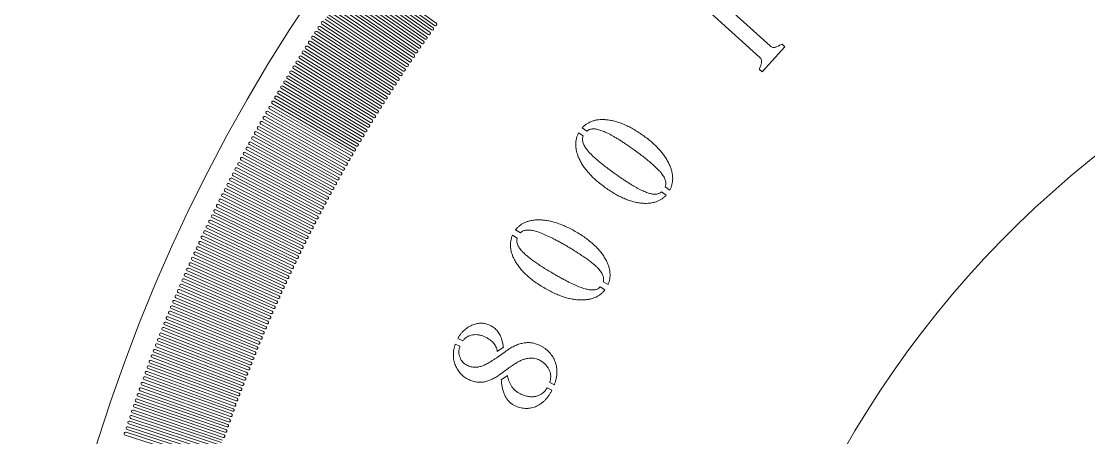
# Model space of a CAD drawing. Header units: millimetres. Extents: x -37.9 to 37.9, y -37.9 to 37.9.
# Drawn here: x -37.9 to -14.15, y 11.34 to 20.6 of the extents above; entities that cross this region are included whole.
import ezdxf

# ---------------------------------------------------------------- set-up
doc = ezdxf.new("R2010")
doc.units = ezdxf.units.MM

msp = doc.modelspace()

# ---------------------------------------------------------------- linework, layer by layer
at = {"color": 7, "linetype": 'Continuous', "lineweight": 15}
for p, q in [((-30.478, 21.62), (-28.776, 20.412)), ((-28.74, 20.463), (-30.44, 21.673)), ((-30.402, 21.726), (-28.705, 20.513)), ((-28.669, 20.563), (-30.364, 21.779)), ((-30.628, 21.406), (-28.918, 20.211)), ((-28.883, 20.261), (-30.591, 21.46)), ((-30.553, 21.513), (-28.847, 20.312)), ((-28.812, 20.362), (-30.516, 21.566)), ((-22.759, 21.432), (-21.238, 20.057)), ((-29.093, 19.958), (-30.814, 21.138)), ((-30.777, 21.192), (-29.058, 20.009)), ((-29.023, 20.059), (-30.74, 21.246)), ((-30.703, 21.299), (-28.988, 20.11)), ((-28.953, 20.16), (-30.666, 21.353)), ((-29.232, 19.754), (-30.961, 20.923)), ((-30.924, 20.977), (-29.197, 19.805)), ((-29.163, 19.856), (-30.887, 21.031)), ((-30.851, 21.084), (-29.128, 19.907)), ((-21.469, 19.8), (-22.791, 20.994)), ((-29.369, 19.55), (-31.106, 20.706)), ((-31.07, 20.76), (-29.335, 19.601)), ((-29.301, 19.652), (-31.034, 20.814)), ((-30.997, 20.869), (-29.266, 19.703)), ((-31.286, 20.434), (-29.539, 19.293)), ((-29.505, 19.344), (-31.25, 20.488)), ((-31.214, 20.543), (-29.471, 19.396)), ((-29.437, 19.447), (-31.178, 20.597)), ((-31.142, 20.652), (-29.403, 19.498)), ((-31.427, 20.215), (-29.673, 19.086)), ((-29.639, 19.138), (-31.392, 20.27)), ((-31.357, 20.324), (-29.606, 19.189)), ((-29.572, 19.241), (-31.321, 20.379)), ((-31.568, 19.995), (-29.805, 18.878)), ((-29.772, 18.93), (-31.533, 20.05)), ((-31.498, 20.105), (-29.739, 18.982)), ((-29.706, 19.034), (-31.463, 20.16)), ((-20.912, 20.037), (-21.417, 19.478)), ((-20.975, 20.094), (-20.912, 20.037)), ((-29.969, 18.618), (-31.741, 19.719)), ((-31.707, 19.774), (-29.936, 18.67)), ((-29.903, 18.722), (-31.672, 19.829)), ((-31.637, 19.885), (-29.871, 18.774)), ((-29.838, 18.826), (-31.603, 19.94)), ((-30.098, 18.408), (-31.878, 19.497)), ((-31.844, 19.552), (-30.066, 18.46)), ((-30.033, 18.513), (-31.81, 19.608)), ((-31.775, 19.663), (-30.001, 18.565)), ((-21.417, 19.478), (-21.48, 19.536)), ((-30.226, 18.197), (-32.013, 19.274)), ((-31.98, 19.329), (-30.194, 18.25)), ((-30.162, 18.303), (-31.946, 19.385)), ((-31.912, 19.441), (-30.13, 18.355)), ((-30.352, 17.986), (-32.147, 19.05)), ((-32.114, 19.106), (-30.321, 18.039)), ((-30.289, 18.092), (-32.08, 19.162)), ((-32.047, 19.218), (-30.257, 18.145)), ((-32.312, 18.768), (-30.508, 17.72)), ((-30.477, 17.774), (-32.279, 18.825)), ((-32.246, 18.881), (-30.446, 17.827)), ((-30.415, 17.88), (-32.213, 18.937)), ((-32.18, 18.993), (-30.383, 17.933)), ((-32.442, 18.542), (-30.631, 17.507)), ((-30.6, 17.56), (-32.41, 18.599)), ((-32.377, 18.655), (-30.569, 17.614)), ((-30.539, 17.667), (-32.345, 18.712)), ((-32.571, 18.315), (-30.752, 17.293)), ((-30.722, 17.346), (-32.539, 18.372)), ((-32.507, 18.429), (-30.692, 17.4)), ((-30.661, 17.453), (-32.475, 18.486)), ((-32.698, 18.088), (-30.872, 17.078)), ((-30.842, 17.131), (-32.666, 18.145)), ((-32.635, 18.202), (-30.812, 17.185)), ((-30.782, 17.239), (-32.603, 18.258)), ((-25.5, 18.124), (-25.398, 18.052)), ((-25.318, 18.16), (-25.423, 18.235)), ((-32.824, 17.859), (-30.991, 16.862)), ((-30.961, 16.916), (-32.792, 17.916)), ((-32.761, 17.973), (-30.932, 16.97)), ((-30.902, 17.024), (-32.73, 18.03)), ((-32.947, 17.629), (-31.108, 16.645)), ((-31.079, 16.699), (-32.917, 17.687)), ((-32.886, 17.744), (-31.049, 16.753)), ((-31.02, 16.807), (-32.855, 17.802)), ((-31.252, 16.373), (-33.1, 17.341)), ((-33.07, 17.399), (-31.223, 16.427)), ((-31.194, 16.482), (-33.039, 17.456)), ((-33.009, 17.514), (-31.166, 16.536)), ((-31.137, 16.59), (-32.978, 17.572)), ((-31.365, 16.154), (-33.22, 17.11)), ((-33.19, 17.168), (-31.337, 16.209)), ((-31.309, 16.264), (-33.16, 17.225)), ((-33.13, 17.283), (-31.28, 16.318)), ((-31.477, 15.935), (-33.339, 16.877)), ((-33.309, 16.935), (-31.449, 15.99)), ((-31.421, 16.045), (-33.28, 16.993)), ((-33.25, 17.052), (-31.393, 16.099)), ((-23.473, 16.844), (-23.575, 16.917)), ((-31.588, 15.715), (-33.456, 16.644)), ((-33.427, 16.702), (-31.56, 15.77)), ((-31.533, 15.825), (-33.398, 16.761)), ((-33.368, 16.819), (-31.505, 15.88)), ((-23.655, 16.808), (-23.552, 16.735)), ((-31.697, 15.494), (-33.571, 16.41)), ((-33.543, 16.469), (-31.67, 15.549)), ((-31.642, 15.604), (-33.514, 16.527)), ((-33.485, 16.586), (-31.615, 15.659)), ((-31.804, 15.272), (-33.685, 16.175)), ((-33.657, 16.234), (-31.777, 15.328)), ((-31.751, 15.383), (-33.628, 16.293)), ((-33.6, 16.351), (-31.724, 15.438)), ((-31.91, 15.05), (-33.797, 15.94)), ((-33.769, 15.999), (-31.884, 15.105)), ((-31.857, 15.161), (-33.741, 16.058)), ((-33.713, 16.116), (-31.831, 15.217)), ((-26.796, 15.895), (-26.906, 15.96)), ((-32.014, 14.827), (-33.908, 15.703)), ((-33.88, 15.763), (-31.988, 14.882)), ((-31.962, 14.938), (-33.853, 15.822)), ((-33.825, 15.881), (-31.936, 14.994)), ((-26.973, 15.844), (-26.866, 15.78)), ((-32.117, 14.603), (-34.016, 15.466)), ((-33.989, 15.526), (-32.091, 14.659)), ((-32.066, 14.715), (-33.962, 15.585)), ((-33.935, 15.644), (-32.04, 14.771)), ((-32.218, 14.378), (-34.124, 15.228)), ((-34.097, 15.288), (-32.193, 14.434)), ((-32.168, 14.49), (-34.07, 15.347)), ((-34.043, 15.407), (-32.142, 14.547)), ((-32.318, 14.153), (-34.229, 14.99)), ((-34.203, 15.05), (-32.293, 14.209)), ((-32.268, 14.266), (-34.176, 15.109)), ((-34.15, 15.169), (-32.243, 14.322)), ((-32.416, 13.927), (-34.333, 14.751)), ((-34.307, 14.81), (-32.391, 13.983)), ((-32.367, 14.04), (-34.281, 14.87)), ((-34.255, 14.93), (-32.342, 14.096)), ((-24.847, 14.742), (-24.954, 14.805)), ((-32.512, 13.7), (-34.435, 14.51)), ((-34.41, 14.571), (-32.488, 13.757)), ((-32.464, 13.814), (-34.384, 14.631)), ((-34.359, 14.691), (-32.44, 13.87)), ((-25.023, 14.69), (-24.915, 14.626)), ((-32.607, 13.473), (-34.535, 14.27)), ((-34.51, 14.33), (-32.583, 13.53)), ((-32.56, 13.587), (-34.485, 14.39)), ((-34.46, 14.45), (-32.536, 13.643)), ((-32.7, 13.245), (-34.634, 14.028)), ((-34.61, 14.089), (-32.677, 13.302)), ((-32.654, 13.359), (-34.585, 14.149)), ((-34.56, 14.209), (-32.63, 13.416)), ((-32.792, 13.016), (-34.731, 13.786)), ((-34.707, 13.847), (-32.769, 13.074)), ((-32.746, 13.131), (-34.683, 13.907)), ((-34.659, 13.968), (-32.723, 13.188)), ((-32.882, 12.787), (-34.827, 13.543)), ((-34.803, 13.604), (-32.86, 12.844)), ((-32.837, 12.902), (-34.779, 13.665)), ((-34.755, 13.726), (-32.815, 12.959)), ((-28.08, 13.49), (-28.19, 13.542)), ((-32.97, 12.557), (-34.92, 13.3)), ((-34.897, 13.361), (-32.948, 12.615)), ((-32.926, 12.672), (-34.874, 13.422)), ((-34.85, 13.483), (-32.904, 12.73)), ((-28.246, 13.42), (-28.142, 13.371)), ((-27.175, 13.353), (-27.31, 13.255)), ((-34.99, 13.117), (-33.036, 12.384)), ((-33.014, 12.442), (-34.967, 13.178)), ((-34.944, 13.239), (-32.992, 12.5)), ((-27.259, 13.16), (-27.137, 13.247)), ((-35.08, 12.872), (-33.121, 12.153)), ((-33.1, 12.211), (-35.058, 12.933)), ((-35.035, 12.995), (-33.079, 12.269)), ((-33.057, 12.327), (-35.012, 13.056)), ((-27.118, 12.839), (-27.251, 12.744)), ((-35.169, 12.627), (-33.205, 11.922)), ((-33.185, 11.98), (-35.147, 12.688)), ((-35.125, 12.75), (-33.164, 12.038)), ((-33.143, 12.096), (-35.103, 12.811)), ((-27.222, 12.621), (-27.083, 12.717)), ((-35.257, 12.381), (-33.288, 11.69)), ((-33.267, 11.748), (-35.235, 12.443)), ((-35.213, 12.504), (-33.247, 11.806)), ((-33.226, 11.864), (-35.191, 12.566)), ((-26.203, 12.442), (-26.094, 12.39)), ((-26.04, 12.512), (-26.144, 12.562)), ((-35.342, 12.135), (-33.369, 11.457)), ((-33.349, 11.515), (-35.321, 12.196)), ((-35.3, 12.258), (-33.328, 11.574)), ((-33.308, 11.632), (-35.278, 12.32)), ((-35.426, 11.888), (-33.448, 11.224)), ((-33.428, 11.282), (-35.405, 11.95)), ((-35.384, 12.011), (-33.408, 11.341)), ((-33.389, 11.399), (-35.363, 12.073)), ((-35.508, 11.64), (-33.525, 10.99)), ((-33.506, 11.049), (-35.488, 11.702)), ((-35.467, 11.764), (-33.487, 11.107)), ((-33.467, 11.166), (-35.447, 11.826)), ((-33.582, 10.814), (-35.569, 11.454)), ((-35.549, 11.516), (-33.564, 10.873)), ((-33.544, 10.932), (-35.528, 11.578)), ((-35.589, 11.392), (-33.601, 10.756))]:
    msp.add_line(p, q, dxfattribs=at)
msp.add_circle((0, 0), 37.9, dxfattribs=at)
for centre, radius, start, end in [((0, 0), 22.5, 272.5473, 267.4527), ((-31.268, 20.461), 0.0326, 56.75, 236.85), ((-31.196, 20.57), 0.0326, 56.55, 236.65), ((-28.758, 20.437), 0.0308, 234.65, 54.55), ((-28.687, 20.538), 0.0308, 234.45, 54.35), ((-31.41, 20.242), 0.0326, 57.15, 237.25), ((-31.339, 20.352), 0.0326, 56.95, 237.05), ((-28.9, 20.236), 0.0308, 235.05, 54.95), ((-28.83, 20.337), 0.0308, 234.85, 54.75), ((-31.55, 20.022), 0.0326, 57.55, 237.65), ((-31.48, 20.132), 0.0326, 57.35, 237.45), ((-29.111, 19.932), 0.0308, 235.65, 55.55), ((-29.041, 20.034), 0.0308, 235.45, 55.35), ((-28.971, 20.135), 0.0308, 235.25, 55.15), ((-31.758, 19.691), 0.0326, 58.15, 238.25), ((-31.689, 19.802), 0.0326, 57.95, 238.05), ((-31.62, 19.912), 0.0326, 57.75, 237.85), ((-29.249, 19.729), 0.0308, 236.05, 55.95), ((-29.18, 19.831), 0.0308, 235.85, 55.75), ((-31.895, 19.469), 0.0326, 58.55, 238.65), ((-31.827, 19.58), 0.0326, 58.35, 238.45), ((-29.386, 19.524), 0.0308, 236.45, 56.35), ((-29.318, 19.627), 0.0308, 236.25, 56.15), ((-32.03, 19.246), 0.0326, 58.95, 239.05), ((-31.963, 19.357), 0.0326, 58.75, 238.85), ((-29.589, 19.215), 0.0308, 237.05, 56.95), ((-29.522, 19.318), 0.0308, 236.85, 56.75), ((-29.454, 19.421), 0.0308, 236.65, 56.55), ((-32.164, 19.022), 0.0326, 59.35, 239.45), ((-32.097, 19.134), 0.0326, 59.15, 239.25), ((-29.722, 19.008), 0.0308, 237.45, 57.35), ((-29.656, 19.112), 0.0308, 237.25, 57.15), ((-32.296, 18.797), 0.0326, 59.75, 239.85), ((-32.23, 18.909), 0.0326, 59.55, 239.65), ((-29.854, 18.8), 0.0308, 237.85, 57.75), ((-29.789, 18.904), 0.0308, 237.65, 57.55), ((-32.426, 18.571), 0.0326, 60.15, 240.25), ((-32.361, 18.684), 0.0326, 59.95, 240.05), ((-29.985, 18.591), 0.0308, 238.25, 58.15), ((-29.92, 18.696), 0.0308, 238.05, 57.95), ((-32.555, 18.344), 0.0326, 60.55, 240.65), ((-32.491, 18.457), 0.0326, 60.35, 240.45), ((-30.178, 18.276), 0.0308, 238.85, 58.75), ((-30.114, 18.382), 0.0308, 238.65, 58.55), ((-30.05, 18.487), 0.0308, 238.45, 58.35), ((-32.682, 18.116), 0.0326, 60.95, 241.05), ((-32.619, 18.23), 0.0326, 60.75, 240.85), ((-30.305, 18.065), 0.0308, 239.25, 59.15), ((-30.242, 18.171), 0.0308, 239.05, 58.95), ((-32.808, 17.887), 0.0326, 61.35, 241.45), ((-32.745, 18.002), 0.0326, 61.15, 241.25), ((-30.43, 17.853), 0.0308, 239.65, 59.55), ((-30.368, 17.959), 0.0308, 239.45, 59.35), ((-32.993, 17.543), 0.0326, 61.95, 242.05), ((-32.932, 17.658), 0.0326, 61.75, 241.85), ((-32.87, 17.773), 0.0326, 61.55, 241.65), ((-30.554, 17.64), 0.0308, 240.05, 59.95), ((-30.492, 17.747), 0.0308, 239.85, 59.75), ((-33.115, 17.312), 0.0326, 62.35, 242.45), ((-33.054, 17.428), 0.0326, 62.15, 242.25), ((-30.737, 17.319), 0.0308, 240.65, 60.55), ((-30.676, 17.427), 0.0308, 240.45, 60.35), ((-30.615, 17.534), 0.0308, 240.25, 60.15), ((-33.235, 17.081), 0.0326, 62.75, 242.85), ((-33.175, 17.196), 0.0326, 62.55, 242.65), ((-30.857, 17.104), 0.0308, 241.05, 60.95), ((-30.797, 17.212), 0.0308, 240.85, 60.75), ((-33.354, 16.848), 0.0326, 63.15, 243.25), ((-33.295, 16.964), 0.0326, 62.95, 243.05), ((-30.976, 16.889), 0.0308, 241.45, 61.35), ((-30.917, 16.997), 0.0308, 241.25, 61.15), ((-33.47, 16.615), 0.0326, 63.55, 243.65), ((-33.412, 16.732), 0.0326, 63.35, 243.45), ((-31.093, 16.672), 0.0308, 241.85, 61.75), ((-31.035, 16.78), 0.0308, 241.65, 61.55), ((-33.586, 16.381), 0.0326, 63.95, 244.05), ((-33.528, 16.498), 0.0326, 63.75, 243.85), ((-31.209, 16.454), 0.0308, 242.25, 62.15), ((-31.151, 16.563), 0.0308, 242.05, 61.95), ((-33.699, 16.146), 0.0326, 64.35, 244.45), ((-33.643, 16.263), 0.0326, 64.15, 244.25), ((-31.379, 16.127), 0.0308, 242.85, 62.75), ((-31.323, 16.236), 0.0308, 242.65, 62.55), ((-31.266, 16.345), 0.0308, 242.45, 62.35), ((-33.811, 15.91), 0.0326, 64.75, 244.85), ((-33.755, 16.028), 0.0326, 64.55, 244.65), ((-31.491, 15.907), 0.0308, 243.25, 63.15), ((-31.435, 16.017), 0.0308, 243.05, 62.95), ((-33.921, 15.674), 0.0326, 65.15, 245.25), ((-33.866, 15.792), 0.0326, 64.95, 245.05), ((-31.601, 15.687), 0.0308, 243.65, 63.55), ((-31.546, 15.797), 0.0308, 243.45, 63.35), ((-34.03, 15.437), 0.0326, 65.55, 245.65), ((-33.976, 15.555), 0.0326, 65.35, 245.45), ((-31.71, 15.466), 0.0308, 244.05, 63.95), ((-31.656, 15.577), 0.0308, 243.85, 63.75), ((-34.137, 15.199), 0.0326, 65.95, 246.05), ((-34.084, 15.318), 0.0326, 65.75, 245.85), ((-31.817, 15.244), 0.0308, 244.45, 64.35), ((-31.764, 15.355), 0.0308, 244.25, 64.15), ((-34.242, 14.96), 0.0326, 66.35, 246.45), ((-34.19, 15.079), 0.0326, 66.15, 246.25), ((-31.923, 15.022), 0.0308, 244.85, 64.75), ((-31.87, 15.133), 0.0308, 244.65, 64.55), ((-34.346, 14.721), 0.0326, 66.75, 246.85), ((-34.294, 14.84), 0.0326, 66.55, 246.65), ((-32.027, 14.799), 0.0308, 245.25, 65.15), ((-31.975, 14.91), 0.0308, 245.05, 64.95), ((-34.448, 14.48), 0.0326, 67.15, 247.25), ((-34.397, 14.601), 0.0326, 66.95, 247.05), ((-32.18, 14.462), 0.0308, 245.85, 65.75), ((-32.13, 14.575), 0.0308, 245.65, 65.55), ((-32.079, 14.687), 0.0308, 245.45, 65.35), ((-34.548, 14.24), 0.0326, 67.55, 247.65), ((-34.498, 14.36), 0.0326, 67.35, 247.45), ((-32.28, 14.237), 0.0308, 246.25, 66.15), ((-32.231, 14.35), 0.0308, 246.05, 65.95), ((-34.646, 13.998), 0.0326, 67.95, 248.05), ((-34.597, 14.119), 0.0326, 67.75, 247.85), ((-32.379, 14.012), 0.0308, 246.65, 66.55), ((-32.33, 14.125), 0.0308, 246.45, 66.35), ((-34.743, 13.756), 0.0326, 68.35, 248.45), ((-34.695, 13.877), 0.0326, 68.15, 248.25), ((-32.476, 13.785), 0.0308, 247.05, 66.95), ((-32.428, 13.899), 0.0308, 246.85, 66.75), ((-34.839, 13.513), 0.0326, 68.75, 248.85), ((-34.791, 13.634), 0.0326, 68.55, 248.65), ((-32.572, 13.558), 0.0308, 247.45, 67.35), ((-32.524, 13.672), 0.0308, 247.25, 67.15), ((-34.932, 13.269), 0.0326, 69.15, 249.25), ((-34.885, 13.391), 0.0326, 68.95, 249.05), ((-32.665, 13.331), 0.0308, 247.85, 67.75), ((-32.619, 13.444), 0.0308, 247.65, 67.55), ((-34.978, 13.147), 0.0326, 69.35, 249.45), ((-32.758, 13.102), 0.0308, 248.25, 68.15), ((-32.712, 13.216), 0.0308, 248.05, 67.95), ((-35.069, 12.903), 0.0326, 69.75, 249.85), ((-35.024, 13.025), 0.0326, 69.55, 249.65), ((-32.848, 12.873), 0.0308, 248.65, 68.55), ((-32.803, 12.988), 0.0308, 248.45, 68.35), ((-35.158, 12.658), 0.0326, 70.15, 250.25), ((-35.114, 12.78), 0.0326, 69.95, 250.05), ((-32.937, 12.644), 0.0308, 249.05, 68.95), ((-32.893, 12.758), 0.0308, 248.85, 68.75), ((-35.246, 12.412), 0.0326, 70.55, 250.65), ((-35.202, 12.535), 0.0326, 70.35, 250.45), ((-33.025, 12.413), 0.0308, 249.45, 69.35), ((-32.981, 12.528), 0.0308, 249.25, 69.15), ((-35.332, 12.166), 0.0326, 70.95, 251.05), ((-35.289, 12.289), 0.0326, 70.75, 250.85), ((-33.111, 12.182), 0.0308, 249.85, 69.75), ((-33.068, 12.298), 0.0308, 249.65, 69.55), ((-35.416, 11.919), 0.0326, 71.35, 251.45), ((-35.374, 12.042), 0.0326, 71.15, 251.25), ((-33.195, 11.951), 0.0308, 250.25, 70.15), ((-33.153, 12.067), 0.0308, 250.05, 69.95), ((-35.498, 11.671), 0.0326, 71.75, 251.85), ((-35.457, 11.795), 0.0326, 71.55, 251.65), ((-33.278, 11.719), 0.0308, 250.65, 70.55), ((-33.237, 11.835), 0.0308, 250.45, 70.35), ((-35.579, 11.423), 0.0326, 72.15, 252.25), ((-35.539, 11.547), 0.0326, 71.95, 252.05), ((-33.399, 11.37), 0.0308, 251.25, 71.15), ((-33.359, 11.486), 0.0308, 251.05, 70.95), ((-33.318, 11.603), 0.0308, 250.85, 70.75)]:
    msp.add_arc(centre, radius, start, end, dxfattribs=at)
for points, knots in [([(-21.238, 20.057), (-21.229, 20.049), (-21.211, 20.035), (-21.179, 20.024), (-21.145, 20.022), (-21.123, 20.029), (-21.112, 20.032)], [0, 0, 0, 0, 0.260933, 0.501329, 0.741932, 1, 1, 1, 1]), ([(-21.112, 20.032), (-21.101, 20.036), (-21.079, 20.045), (-21.047, 20.062), (-21.013, 20.08), (-20.988, 20.09), (-20.975, 20.094)], [0, 0, 0, 0, 0.228091, 0.472717, 0.734496, 1, 1, 1, 1]), ([(-21.433, 19.676), (-21.431, 19.688), (-21.427, 19.711), (-21.431, 19.744), (-21.445, 19.776), (-21.461, 19.792), (-21.469, 19.8)], [0, 0, 0, 0, 0.262659, 0.503933, 0.743224, 1, 1, 1, 1]), ([(-21.48, 19.536), (-21.477, 19.548), (-21.471, 19.573), (-21.457, 19.608), (-21.442, 19.642), (-21.436, 19.665), (-21.433, 19.676)], [0, 0, 0, 0, 0.261113, 0.516868, 0.767777, 1, 1, 1, 1]), ([(-25.423, 18.235), (-25.407, 18.251), (-25.375, 18.283), (-25.319, 18.323), (-25.261, 18.358), (-25.197, 18.383), (-25.129, 18.403), (-25.057, 18.414), (-24.98, 18.419), (-24.927, 18.416), (-24.9, 18.415)], [0, 0, 0, 0, 0.120201, 0.238071, 0.355819, 0.475211, 0.5971, 0.725094, 0.858462, 1, 1, 1, 1]), ([(-24.9, 18.415), (-24.868, 18.412), (-24.802, 18.405), (-24.704, 18.384), (-24.603, 18.354), (-24.5, 18.315), (-24.395, 18.267), (-24.289, 18.209), (-24.18, 18.143), (-24.108, 18.094), (-24.071, 18.068)], [0, 0, 0, 0, 0.1067137, 0.2170281, 0.3319522, 0.4525772, 0.5794936, 0.7122785, 0.852324, 1, 1, 1, 1]), ([(-25.5, 17.569), (-25.51, 17.595), (-25.529, 17.644), (-25.55, 17.718), (-25.562, 17.791), (-25.567, 17.862), (-25.562, 17.931), (-25.551, 17.997), (-25.53, 18.063), (-25.51, 18.104), (-25.5, 18.124)], [0, 0, 0, 0, 0.141798, 0.275207, 0.402913, 0.525796, 0.644516, 0.762355, 0.879777, 1, 1, 1, 1]), ([(-25.398, 18.052), (-25.402, 18.041), (-25.41, 18.019), (-25.414, 17.984), (-25.412, 17.948), (-25.405, 17.911), (-25.392, 17.872), (-25.372, 17.832), (-25.347, 17.79), (-25.327, 17.763), (-25.316, 17.749)], [0, 0, 0, 0, 0.104107, 0.209802, 0.317682, 0.433382, 0.556372, 0.691895, 0.838286, 1, 1, 1, 1]), ([(-25.198, 18.209), (-25.21, 18.207), (-25.233, 18.204), (-25.265, 18.193), (-25.294, 18.179), (-25.31, 18.166), (-25.318, 18.16)], [0, 0, 0, 0, 0.269374, 0.525565, 0.766023, 1, 1, 1, 1]), ([(-24.29, 17.761), (-24.317, 17.78), (-24.371, 17.818), (-24.449, 17.871), (-24.525, 17.921), (-24.596, 17.968), (-24.665, 18.009), (-24.73, 18.047), (-24.792, 18.081), (-24.85, 18.111), (-24.905, 18.137), (-24.957, 18.16), (-25.005, 18.177), (-25.05, 18.192), (-25.092, 18.202), (-25.13, 18.209), (-25.165, 18.211), (-25.187, 18.21), (-25.198, 18.209)], [0, 0, 0, 0, 0.097577, 0.190338, 0.278301, 0.361092, 0.439276, 0.51274, 0.581518, 0.645439, 0.704981, 0.759383, 0.809625, 0.855713, 0.897517, 0.934992, 0.96914, 1, 1, 1, 1]), ([(-24.071, 18.068), (-24.035, 18.042), (-23.965, 17.99), (-23.866, 17.909), (-23.777, 17.826), (-23.698, 17.743), (-23.628, 17.658), (-23.566, 17.573), (-23.514, 17.487), (-23.487, 17.427), (-23.473, 17.398)], [0, 0, 0, 0, 0.147701, 0.287847, 0.421097, 0.547588, 0.668214, 0.78313, 0.89359, 1, 1, 1, 1]), ([(-25.316, 17.749), (-25.301, 17.731), (-25.269, 17.692), (-25.214, 17.634), (-25.149, 17.573), (-25.075, 17.507), (-24.991, 17.438), (-24.898, 17.364), (-24.795, 17.286), (-24.722, 17.234), (-24.685, 17.207)], [0, 0, 0, 0, 0.0844373, 0.1800169, 0.2873715, 0.4063068, 0.5365283, 0.6789361, 0.8337093, 1, 1, 1, 1]), ([(-23.657, 17.218), (-23.671, 17.237), (-23.703, 17.275), (-23.759, 17.332), (-23.824, 17.394), (-23.898, 17.459), (-23.982, 17.529), (-24.076, 17.603), (-24.179, 17.681), (-24.252, 17.734), (-24.29, 17.761)], [0, 0, 0, 0, 0.083853, 0.179169, 0.285856, 0.404489, 0.535187, 0.677683, 0.832866, 1, 1, 1, 1]), ([(-24.903, 16.901), (-24.939, 16.927), (-25.009, 16.979), (-25.108, 17.06), (-25.196, 17.143), (-25.276, 17.226), (-25.346, 17.31), (-25.407, 17.395), (-25.459, 17.481), (-25.486, 17.54), (-25.5, 17.569)], [0, 0, 0, 0, 0.14806, 0.288141, 0.421715, 0.548131, 0.668645, 0.783533, 0.893807, 1, 1, 1, 1]), ([(-23.473, 17.398), (-23.463, 17.373), (-23.444, 17.324), (-23.423, 17.25), (-23.411, 17.177), (-23.406, 17.107), (-23.411, 17.038), (-23.423, 16.971), (-23.443, 16.906), (-23.463, 16.865), (-23.473, 16.844)], [0, 0, 0, 0, 0.141355, 0.275083, 0.40227, 0.524613, 0.644451, 0.761749, 0.880249, 1, 1, 1, 1]), ([(-24.685, 17.207), (-24.658, 17.187), (-24.604, 17.149), (-24.525, 17.096), (-24.45, 17.046), (-24.378, 17), (-24.31, 16.958), (-24.244, 16.92), (-24.182, 16.886), (-24.124, 16.855), (-24.069, 16.83), (-24.017, 16.806), (-23.969, 16.788), (-23.924, 16.774), (-23.883, 16.763), (-23.844, 16.757), (-23.81, 16.754), (-23.787, 16.756), (-23.777, 16.757)], [0, 0, 0, 0, 0.097781, 0.190867, 0.278772, 0.3619, 0.440276, 0.513691, 0.582424, 0.646515, 0.705818, 0.76037, 0.810741, 0.856213, 0.898101, 0.935472, 0.969627, 1, 1, 1, 1]), ([(-23.575, 16.917), (-23.571, 16.927), (-23.563, 16.949), (-23.559, 16.983), (-23.56, 17.019), (-23.568, 17.056), (-23.581, 17.095), (-23.601, 17.135), (-23.626, 17.177), (-23.646, 17.204), (-23.657, 17.218)], [0, 0, 0, 0, 0.1031482, 0.2080243, 0.3163523, 0.4310966, 0.5545966, 0.6893628, 0.837615, 1, 1, 1, 1]), ([(-24.076, 16.554), (-24.108, 16.557), (-24.173, 16.563), (-24.271, 16.585), (-24.371, 16.614), (-24.474, 16.654), (-24.578, 16.702), (-24.685, 16.759), (-24.794, 16.826), (-24.866, 16.875), (-24.903, 16.901)], [0, 0, 0, 0, 0.10586, 0.21603, 0.330575, 0.450997, 0.577739, 0.71131, 0.851968, 1, 1, 1, 1]), ([(-23.552, 16.735), (-23.568, 16.719), (-23.6, 16.686), (-23.655, 16.646), (-23.714, 16.612), (-23.778, 16.586), (-23.846, 16.567), (-23.919, 16.555), (-23.996, 16.55), (-24.049, 16.553), (-24.076, 16.554)], [0, 0, 0, 0, 0.119792, 0.237261, 0.354608, 0.473592, 0.596671, 0.724364, 0.85811, 1, 1, 1, 1]), ([(-23.777, 16.757), (-23.765, 16.758), (-23.742, 16.762), (-23.71, 16.774), (-23.68, 16.788), (-23.663, 16.802), (-23.655, 16.808)], [0, 0, 0, 0, 0.26804, 0.520153, 0.76368, 1, 1, 1, 1]), ([(-26.906, 15.96), (-26.892, 15.978), (-26.862, 16.012), (-26.812, 16.058), (-26.755, 16.096), (-26.695, 16.128), (-26.628, 16.152), (-26.557, 16.171), (-26.481, 16.182), (-26.428, 16.183), (-26.401, 16.184)], [0, 0, 0, 0, 0.120442, 0.238449, 0.355968, 0.475072, 0.59748, 0.725427, 0.859123, 1, 1, 1, 1]), ([(-26.401, 16.184), (-26.369, 16.184), (-26.303, 16.183), (-26.203, 16.17), (-26.1, 16.15), (-25.994, 16.119), (-25.886, 16.08), (-25.774, 16.032), (-25.66, 15.975), (-25.584, 15.932), (-25.545, 15.91)], [0, 0, 0, 0, 0.106519, 0.216925, 0.332475, 0.453077, 0.579599, 0.712531, 0.852528, 1, 1, 1, 1]), ([(-26.681, 15.954), (-26.692, 15.951), (-26.715, 15.946), (-26.746, 15.933), (-26.773, 15.916), (-26.789, 15.902), (-26.796, 15.895)], [0, 0, 0, 0, 0.271966, 0.524774, 0.765118, 1, 1, 1, 1]), ([(-25.738, 15.585), (-25.766, 15.602), (-25.823, 15.635), (-25.905, 15.682), (-25.985, 15.725), (-26.06, 15.764), (-26.132, 15.8), (-26.2, 15.832), (-26.264, 15.861), (-26.325, 15.886), (-26.383, 15.907), (-26.436, 15.925), (-26.486, 15.939), (-26.532, 15.949), (-26.574, 15.957), (-26.613, 15.959), (-26.648, 15.959), (-26.67, 15.956), (-26.681, 15.954)], [0, 0, 0, 0, 0.097329, 0.190194, 0.277978, 0.36112, 0.439031, 0.512365, 0.581365, 0.64503, 0.704726, 0.759374, 0.809801, 0.855699, 0.897317, 0.935253, 0.969351, 1, 1, 1, 1]), ([(-26.926, 15.291), (-26.938, 15.315), (-26.962, 15.362), (-26.989, 15.435), (-27.008, 15.506), (-27.017, 15.577), (-27.02, 15.645), (-27.013, 15.713), (-26.998, 15.78), (-26.982, 15.822), (-26.973, 15.844)], [0, 0, 0, 0, 0.141409, 0.275751, 0.403421, 0.52552, 0.644852, 0.762217, 0.8802, 1, 1, 1, 1]), ([(-26.866, 15.78), (-26.869, 15.769), (-26.875, 15.747), (-26.876, 15.711), (-26.872, 15.676), (-26.861, 15.639), (-26.844, 15.601), (-26.821, 15.563), (-26.792, 15.523), (-26.77, 15.498), (-26.758, 15.485)], [0, 0, 0, 0, 0.104414, 0.209273, 0.317672, 0.432723, 0.556452, 0.691373, 0.839123, 1, 1, 1, 1]), ([(-25.545, 15.91), (-25.507, 15.886), (-25.433, 15.841), (-25.328, 15.769), (-25.233, 15.693), (-25.146, 15.617), (-25.069, 15.539), (-25.001, 15.46), (-24.942, 15.378), (-24.909, 15.32), (-24.893, 15.292)], [0, 0, 0, 0, 0.147415, 0.287758, 0.420747, 0.547456, 0.667583, 0.783234, 0.893322, 1, 1, 1, 1]), ([(-26.758, 15.485), (-26.742, 15.468), (-26.707, 15.432), (-26.647, 15.379), (-26.577, 15.323), (-26.497, 15.265), (-26.408, 15.202), (-26.309, 15.137), (-26.2, 15.068), (-26.124, 15.023), (-26.084, 14.999)], [0, 0, 0, 0, 0.084667, 0.180088, 0.287343, 0.406277, 0.53691, 0.679008, 0.833451, 1, 1, 1, 1]), ([(-25.061, 15.098), (-25.077, 15.114), (-25.112, 15.151), (-25.172, 15.203), (-25.242, 15.259), (-25.321, 15.318), (-25.411, 15.38), (-25.511, 15.446), (-25.62, 15.515), (-25.698, 15.561), (-25.738, 15.585)], [0, 0, 0, 0, 0.083909, 0.179361, 0.286168, 0.404946, 0.535504, 0.678281, 0.832869, 1, 1, 1, 1]), ([(-26.275, 14.676), (-26.313, 14.699), (-26.388, 14.745), (-26.493, 14.817), (-26.588, 14.891), (-26.674, 14.968), (-26.751, 15.046), (-26.819, 15.125), (-26.878, 15.206), (-26.91, 15.263), (-26.926, 15.291)], [0, 0, 0, 0, 0.147864, 0.288199, 0.421683, 0.548382, 0.668875, 0.78373, 0.893722, 1, 1, 1, 1]), ([(-24.893, 15.292), (-24.881, 15.268), (-24.857, 15.221), (-24.831, 15.149), (-24.812, 15.078), (-24.802, 15.008), (-24.8, 14.94), (-24.807, 14.872), (-24.822, 14.805), (-24.838, 14.763), (-24.847, 14.742)], [0, 0, 0, 0, 0.141235, 0.275344, 0.402518, 0.524407, 0.644208, 0.762056, 0.879707, 1, 1, 1, 1]), ([(-26.084, 14.999), (-26.055, 14.982), (-25.999, 14.949), (-25.915, 14.903), (-25.836, 14.859), (-25.76, 14.82), (-25.689, 14.783), (-25.62, 14.751), (-25.556, 14.722), (-25.495, 14.697), (-25.438, 14.675), (-25.385, 14.658), (-25.335, 14.643), (-25.289, 14.634), (-25.247, 14.626), (-25.208, 14.623), (-25.173, 14.623), (-25.152, 14.626), (-25.141, 14.628)], [0, 0, 0, 0, 0.097916, 0.190504, 0.278875, 0.361973, 0.44047, 0.513766, 0.582303, 0.646366, 0.705756, 0.760229, 0.810758, 0.856631, 0.898304, 0.935754, 0.969368, 1, 1, 1, 1]), ([(-24.954, 14.805), (-24.951, 14.816), (-24.945, 14.838), (-24.943, 14.873), (-24.948, 14.908), (-24.958, 14.945), (-24.975, 14.982), (-24.998, 15.02), (-25.026, 15.06), (-25.049, 15.085), (-25.061, 15.098)], [0, 0, 0, 0, 0.103917, 0.208247, 0.316158, 0.432236, 0.555727, 0.69059, 0.838797, 1, 1, 1, 1]), ([(-25.422, 14.401), (-25.454, 14.402), (-25.52, 14.402), (-25.619, 14.415), (-25.722, 14.436), (-25.827, 14.466), (-25.935, 14.506), (-26.046, 14.553), (-26.16, 14.61), (-26.236, 14.654), (-26.275, 14.676)], [0, 0, 0, 0, 0.105759, 0.2159653, 0.3308192, 0.4512676, 0.5776646, 0.7109878, 0.8516326, 1, 1, 1, 1]), ([(-24.915, 14.626), (-24.93, 14.609), (-24.959, 14.574), (-25.01, 14.529), (-25.066, 14.49), (-25.127, 14.458), (-25.194, 14.434), (-25.265, 14.415), (-25.342, 14.405), (-25.395, 14.402), (-25.422, 14.401)], [0, 0, 0, 0, 0.119969, 0.236958, 0.355175, 0.473812, 0.596522, 0.723967, 0.857964, 1, 1, 1, 1]), ([(-25.141, 14.628), (-25.129, 14.631), (-25.107, 14.636), (-25.075, 14.65), (-25.047, 14.668), (-25.031, 14.683), (-25.023, 14.69)], [0, 0, 0, 0, 0.267902, 0.518404, 0.761908, 1, 1, 1, 1]), ([(-28.19, 13.542), (-28.179, 13.561), (-28.158, 13.596), (-28.122, 13.647), (-28.083, 13.692), (-28.042, 13.732), (-27.998, 13.769), (-27.952, 13.8), (-27.903, 13.828), (-27.869, 13.841), (-27.851, 13.848)], [0, 0, 0, 0, 0.1367626, 0.2686872, 0.3963544, 0.5193079, 0.6406364, 0.7613481, 0.8801684, 1, 1, 1, 1]), ([(-27.851, 13.848), (-27.835, 13.854), (-27.803, 13.866), (-27.754, 13.876), (-27.705, 13.882), (-27.657, 13.883), (-27.61, 13.88), (-27.563, 13.87), (-27.517, 13.856), (-27.488, 13.843), (-27.472, 13.836)], [0, 0, 0, 0, 0.1333595, 0.2619171, 0.385749, 0.5087235, 0.6296152, 0.7511429, 0.8732662, 1, 1, 1, 1]), ([(-27.472, 13.836), (-27.456, 13.828), (-27.424, 13.811), (-27.38, 13.781), (-27.34, 13.746), (-27.305, 13.707), (-27.274, 13.664), (-27.247, 13.617), (-27.225, 13.566), (-27.214, 13.53), (-27.208, 13.511)], [0, 0, 0, 0, 0.127394, 0.249998, 0.371712, 0.491681, 0.614659, 0.73818, 0.86618, 1, 1, 1, 1]), ([(-27.31, 13.255), (-27.314, 13.273), (-27.322, 13.308), (-27.34, 13.357), (-27.363, 13.401), (-27.391, 13.442), (-27.425, 13.479), (-27.47, 13.514), (-27.524, 13.549), (-27.586, 13.581), (-27.653, 13.608), (-27.722, 13.625), (-27.792, 13.631), (-27.86, 13.625), (-27.925, 13.608), (-27.985, 13.581), (-28.037, 13.541), (-28.066, 13.507), (-28.08, 13.49)], [0, 0, 0, 0, 0.055866, 0.108373, 0.158366, 0.206019, 0.256019, 0.312852, 0.377283, 0.449789, 0.524284, 0.595526, 0.664448, 0.733891, 0.801379, 0.866542, 0.932162, 1, 1, 1, 1]), ([(-28.242, 12.947), (-28.249, 12.966), (-28.263, 13.003), (-28.277, 13.06), (-28.287, 13.119), (-28.289, 13.178), (-28.287, 13.238), (-28.279, 13.298), (-28.266, 13.359), (-28.252, 13.4), (-28.246, 13.42)], [0, 0, 0, 0, 0.124022, 0.245539, 0.366819, 0.488756, 0.611602, 0.737495, 0.866267, 1, 1, 1, 1]), ([(-28.142, 13.371), (-28.149, 13.349), (-28.161, 13.307), (-28.166, 13.242), (-28.16, 13.178), (-28.146, 13.138), (-28.139, 13.118)], [0, 0, 0, 0, 0.260328, 0.507721, 0.751948, 1, 1, 1, 1]), ([(-27.208, 13.511), (-27.202, 13.486), (-27.188, 13.434), (-27.179, 13.38), (-27.175, 13.353)], [0, 0, 0, 0, 0.481024, 1, 1, 1, 1]), ([(-27.137, 13.247), (-27.12, 13.259), (-27.086, 13.284), (-27.036, 13.318), (-26.985, 13.348), (-26.935, 13.374), (-26.886, 13.397), (-26.837, 13.415), (-26.788, 13.43), (-26.74, 13.441), (-26.692, 13.448), (-26.645, 13.453), (-26.598, 13.452), (-26.552, 13.448), (-26.506, 13.44), (-26.46, 13.428), (-26.415, 13.413), (-26.386, 13.399), (-26.371, 13.393)], [0, 0, 0, 0, 0.077077, 0.151342, 0.222322, 0.290805, 0.356708, 0.420069, 0.481568, 0.541865, 0.600151, 0.657386, 0.713853, 0.770559, 0.826637, 0.88382, 0.94107, 1, 1, 1, 1]), ([(-26.371, 13.393), (-26.352, 13.383), (-26.314, 13.363), (-26.26, 13.33), (-26.211, 13.292), (-26.167, 13.251), (-26.127, 13.207), (-26.092, 13.159), (-26.061, 13.108), (-26.044, 13.072), (-26.036, 13.053)], [0, 0, 0, 0, 0.133575, 0.262464, 0.38858, 0.511602, 0.6333, 0.75411, 0.876567, 1, 1, 1, 1]), ([(-28.139, 13.118), (-28.13, 13.099), (-28.113, 13.063), (-28.079, 13.016), (-28.038, 12.978), (-27.991, 12.95), (-27.944, 12.93), (-27.899, 12.915), (-27.857, 12.905), (-27.817, 12.901), (-27.778, 12.902), (-27.738, 12.907), (-27.698, 12.916), (-27.671, 12.925), (-27.657, 12.929)], [0, 0, 0, 0, 0.108284, 0.208317, 0.303783, 0.3989, 0.490429, 0.573352, 0.648139, 0.71633, 0.783373, 0.852579, 0.92473, 1, 1, 1, 1]), ([(-27.657, 12.929), (-27.645, 12.934), (-27.62, 12.943), (-27.58, 12.962), (-27.536, 12.984), (-27.488, 13.011), (-27.437, 13.042), (-27.381, 13.078), (-27.321, 13.117), (-27.28, 13.145), (-27.259, 13.16)], [0, 0, 0, 0, 0.082527, 0.177313, 0.284117, 0.402219, 0.533105, 0.676851, 0.83208, 1, 1, 1, 1]), ([(-26.381, 13.067), (-26.401, 13.075), (-26.44, 13.092), (-26.503, 13.105), (-26.568, 13.109), (-26.635, 13.102), (-26.704, 13.086), (-26.775, 13.059), (-26.848, 13.024), (-26.895, 12.994), (-26.92, 12.978)], [0, 0, 0, 0, 0.112519, 0.223146, 0.3356, 0.451764, 0.574757, 0.706001, 0.846928, 1, 1, 1, 1]), ([(-26.163, 12.859), (-26.175, 12.881), (-26.2, 12.924), (-26.251, 12.981), (-26.311, 13.03), (-26.358, 13.054), (-26.381, 13.067)], [0, 0, 0, 0, 0.245129, 0.489388, 0.737949, 1, 1, 1, 1]), ([(-27.943, 12.627), (-27.96, 12.636), (-27.993, 12.653), (-28.04, 12.683), (-28.083, 12.718), (-28.123, 12.756), (-28.158, 12.798), (-28.19, 12.844), (-28.218, 12.894), (-28.234, 12.929), (-28.242, 12.947)], [0, 0, 0, 0, 0.127339, 0.251107, 0.373606, 0.495448, 0.618483, 0.742266, 0.869285, 1, 1, 1, 1]), ([(-26.92, 12.978), (-26.952, 12.956), (-27.02, 12.912), (-27.085, 12.864), (-27.118, 12.839)], [0, 0, 0, 0, 0.483596, 1, 1, 1, 1]), ([(-26.144, 12.562), (-26.14, 12.574), (-26.132, 12.599), (-26.125, 12.638), (-26.121, 12.675), (-26.122, 12.713), (-26.126, 12.75), (-26.134, 12.787), (-26.146, 12.823), (-26.157, 12.847), (-26.163, 12.859)], [0, 0, 0, 0, 0.130606, 0.256773, 0.38121, 0.502035, 0.623671, 0.747395, 0.871436, 1, 1, 1, 1]), ([(-26.036, 13.053), (-26.028, 13.033), (-26.011, 12.991), (-25.995, 12.927), (-25.986, 12.861), (-25.983, 12.794), (-25.987, 12.725), (-25.998, 12.655), (-26.016, 12.584), (-26.032, 12.537), (-26.04, 12.512)], [0, 0, 0, 0, 0.119804, 0.23932, 0.358036, 0.478316, 0.602135, 0.72978, 0.861666, 1, 1, 1, 1]), ([(-27.578, 12.582), (-27.594, 12.579), (-27.624, 12.573), (-27.67, 12.569), (-27.716, 12.568), (-27.762, 12.572), (-27.807, 12.579), (-27.853, 12.591), (-27.898, 12.607), (-27.928, 12.62), (-27.943, 12.627)], [0, 0, 0, 0, 0.125088, 0.247297, 0.370249, 0.492243, 0.615622, 0.739867, 0.868663, 1, 1, 1, 1]), ([(-27.251, 12.744), (-27.28, 12.724), (-27.335, 12.686), (-27.42, 12.64), (-27.5, 12.604), (-27.553, 12.589), (-27.578, 12.582)], [0, 0, 0, 0, 0.287657, 0.548382, 0.785931, 1, 1, 1, 1]), ([(-26.924, 12.049), (-26.946, 12.061), (-26.989, 12.084), (-27.045, 12.132), (-27.094, 12.19), (-27.135, 12.257), (-27.169, 12.334), (-27.194, 12.421), (-27.213, 12.518), (-27.219, 12.586), (-27.222, 12.621)], [0, 0, 0, 0, 0.108266, 0.21585, 0.325431, 0.441232, 0.564312, 0.697451, 0.842508, 1, 1, 1, 1]), ([(-27.083, 12.717), (-27.079, 12.693), (-27.07, 12.648), (-27.049, 12.583), (-27.021, 12.523), (-26.987, 12.469), (-26.948, 12.42), (-26.902, 12.377), (-26.85, 12.339), (-26.812, 12.32), (-26.792, 12.309)], [0, 0, 0, 0, 0.137226, 0.266899, 0.391539, 0.512971, 0.632583, 0.751599, 0.874084, 1, 1, 1, 1]), ([(-26.792, 12.309), (-26.777, 12.303), (-26.748, 12.289), (-26.703, 12.273), (-26.66, 12.26), (-26.617, 12.251), (-26.575, 12.247), (-26.535, 12.245), (-26.495, 12.248), (-26.456, 12.254), (-26.418, 12.264), (-26.382, 12.279), (-26.347, 12.296), (-26.315, 12.318), (-26.284, 12.343), (-26.255, 12.373), (-26.227, 12.405), (-26.211, 12.43), (-26.203, 12.442)], [0, 0, 0, 0, 0.07432, 0.144498, 0.212215, 0.277184, 0.339132, 0.399988, 0.45953, 0.518228, 0.576025, 0.633822, 0.691743, 0.749491, 0.808493, 0.870218, 0.933704, 1, 1, 1, 1]), ([(-26.094, 12.39), (-26.106, 12.367), (-26.129, 12.324), (-26.169, 12.265), (-26.211, 12.21), (-26.256, 12.161), (-26.304, 12.119), (-26.354, 12.081), (-26.407, 12.049), (-26.445, 12.033), (-26.463, 12.025)], [0, 0, 0, 0, 0.142103, 0.276525, 0.406031, 0.530175, 0.651223, 0.768771, 0.884302, 1, 1, 1, 1]), ([(-26.463, 12.025), (-26.482, 12.018), (-26.519, 12.005), (-26.577, 11.993), (-26.634, 11.986), (-26.692, 11.986), (-26.75, 11.992), (-26.809, 12.005), (-26.867, 12.023), (-26.905, 12.04), (-26.924, 12.049)], [0, 0, 0, 0, 0.125392, 0.248292, 0.370189, 0.491265, 0.61305, 0.737921, 0.866191, 1, 1, 1, 1])]:
    msp.add_open_spline(points, degree=3, knots=knots, dxfattribs=at)

doc.saveas('drawing.dxf')
